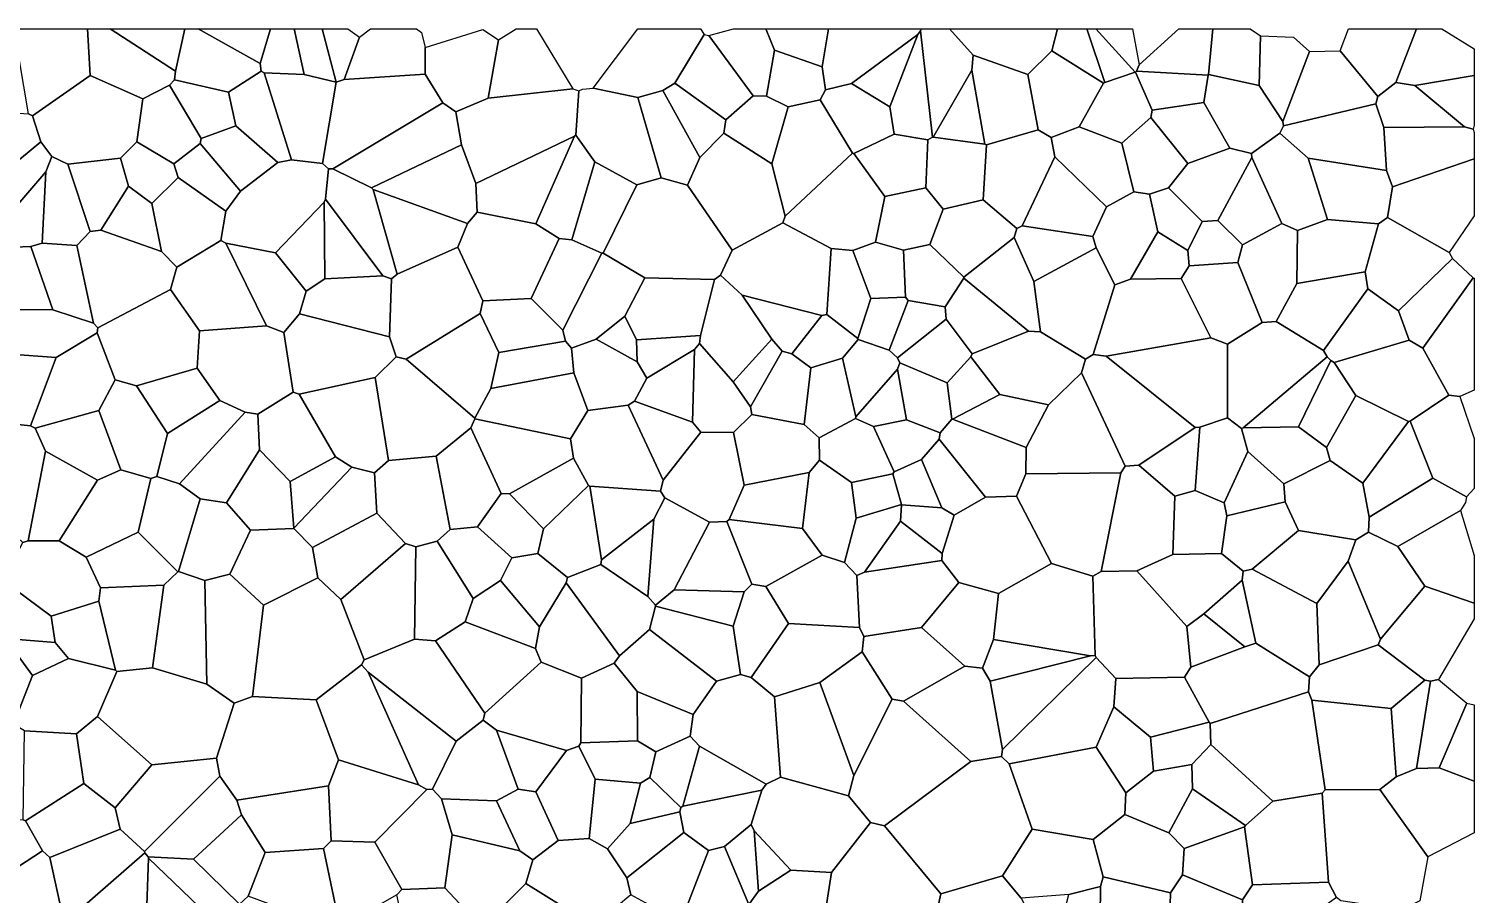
# Model space of a CAD drawing. Header units: metres. Extents: x 0 to 0.5, y 0 to 0.5.
# Drawn here: x 0.1958 to 0.5, y 0.3179 to 0.5 of the extents above; entities that cross this region are included whole.
import ezdxf

# ---------------------------------------------------------------- set-up
doc = ezdxf.new("R2010")
doc.units = ezdxf.units.M

msp = doc.modelspace()

# ---------------------------------------------------------------- linework, layer by layer
at = {"layer": 'FERRITE', "color": 3}
for points in [[(0.22672, 0.49114), (0.22645, 0.4893), (0.22544, 0.48819), (0.21981, 0.48526), (0.2087, 0.49019), (0.20817, 0.5), (0.21297, 0.5), (0.22672, 0.49114)], [(0.26051, 0.48882), (0.25377, 0.49041), (0.25167, 0.5), (0.25758, 0.5), (0.26051, 0.48882)], [(0.39459, 0.49445), (0.39427, 0.49132), (0.38612, 0.47723), (0.38604, 0.47722), (0.38352, 0.49958), (0.3837, 0.5), (0.38961, 0.5), (0.39459, 0.49445)], [(0.41113, 0.49541), (0.40608, 0.49041), (0.39459, 0.49445), (0.38961, 0.5), (0.41235, 0.5), (0.41113, 0.49541)], [(0.41235, 0.5), (0.4185, 0.5), (0.42225, 0.48869), (0.42201, 0.48858), (0.41113, 0.49541), (0.41235, 0.5)], [(0.47182, 0.49539), (0.47354, 0.5), (0.48788, 0.5), (0.48356, 0.48873), (0.47971, 0.48578), (0.47182, 0.49539)], [(0.19657, 0.48168), (0.2087, 0.49019), (0.21981, 0.48526), (0.21853, 0.47626), (0.21509, 0.47279), (0.20403, 0.47154), (0.20069, 0.47313), (0.19832, 0.47621), (0.19657, 0.48168)], [(0.32397, 0.48554), (0.32928, 0.48703), (0.33706, 0.47293), (0.33447, 0.46715), (0.32892, 0.46868), (0.32397, 0.48554)], [(0.36947, 0.47381), (0.36916, 0.47384), (0.36239, 0.48505), (0.36346, 0.48718), (0.369, 0.48848), (0.37706, 0.48362), (0.37792, 0.47782), (0.36947, 0.47381)], [(0.36916, 0.47384), (0.35498, 0.46058), (0.35222, 0.47158), (0.35562, 0.48363), (0.36239, 0.48505), (0.36916, 0.47384)], [(0.2869, 0.47562), (0.28989, 0.46746), (0.29019, 0.46142), (0.28817, 0.45902), (0.26832, 0.46621), (0.26794, 0.46655), (0.2869, 0.47562)], [(0.4226, 0.46253), (0.4284, 0.46569), (0.43168, 0.46523), (0.43342, 0.4573), (0.42771, 0.44731), (0.42436, 0.44613), (0.42044, 0.45394), (0.41974, 0.45635), (0.4226, 0.46253)], [(0.47708, 0.44889), (0.47988, 0.45901), (0.48176, 0.46031), (0.49476, 0.45292), (0.49545, 0.45169), (0.48406, 0.44067), (0.47767, 0.44533), (0.47708, 0.44889)], [(0.20592, 0.4544), (0.20942, 0.43811), (0.20086, 0.44088), (0.19626, 0.45419), (0.19861, 0.45493), (0.20592, 0.4544)], [(0.373, 0.44326), (0.37031, 0.43483), (0.36377, 0.43993), (0.36469, 0.45376), (0.36922, 0.45334), (0.373, 0.44326)], [(0.42436, 0.44613), (0.41985, 0.43151), (0.41818, 0.43052), (0.40872, 0.43624), (0.40732, 0.44687), (0.42044, 0.45394), (0.42436, 0.44613)], [(0.44813, 0.43365), (0.44458, 0.43498), (0.43837, 0.44747), (0.44004, 0.45017), (0.45031, 0.45086), (0.45537, 0.43819), (0.44813, 0.43365)], [(0.35223, 0.4347), (0.34406, 0.42573), (0.33696, 0.4338), (0.33722, 0.43548), (0.34015, 0.4473), (0.34137, 0.44817), (0.34599, 0.44395), (0.35223, 0.4347)], [(0.29083, 0.44012), (0.29137, 0.44276), (0.30152, 0.44328), (0.30819, 0.43663), (0.30876, 0.43428), (0.29475, 0.43188), (0.29083, 0.44012)], [(0.38886, 0.43889), (0.39438, 0.43161), (0.3941, 0.43097), (0.38913, 0.42553), (0.37914, 0.42975), (0.37867, 0.43082), (0.38886, 0.43889)], [(0.3359, 0.43251), (0.32586, 0.42651), (0.32387, 0.42993), (0.3237, 0.43458), (0.33722, 0.43548), (0.33696, 0.4338), (0.3359, 0.43251)], [(0.4413, 0.41615), (0.42255, 0.43112), (0.44458, 0.43498), (0.44813, 0.43365), (0.44808, 0.41814), (0.44227, 0.41622), (0.4413, 0.41615)], [(0.22153, 0.40538), (0.21519, 0.40724), (0.21058, 0.41973), (0.21397, 0.42619), (0.21849, 0.42488), (0.22501, 0.41485), (0.22279, 0.40579), (0.22153, 0.40538)], [(0.32935, 0.40504), (0.32878, 0.40272), (0.31386, 0.40379), (0.31364, 0.40393), (0.31043, 0.40965), (0.30982, 0.41376), (0.31346, 0.41974), (0.32196, 0.42084), (0.32935, 0.40504)], [(0.26379, 0.40778), (0.26855, 0.40658), (0.26908, 0.3981), (0.25556, 0.39087), (0.25161, 0.39488), (0.25163, 0.39497), (0.26379, 0.40778)], [(0.26855, 0.40658), (0.27149, 0.40915), (0.28153, 0.41011), (0.28451, 0.39465), (0.28177, 0.39218), (0.27729, 0.391), (0.27508, 0.39173), (0.26908, 0.3981), (0.26855, 0.40658)], [(0.31364, 0.40393), (0.30413, 0.3948), (0.297, 0.40214), (0.31043, 0.40965), (0.31364, 0.40393)], [(0.43658, 0.38942), (0.42905, 0.38596), (0.42148, 0.38581), (0.42563, 0.40658), (0.42659, 0.40797), (0.42945, 0.4082), (0.43701, 0.40169), (0.43658, 0.38942)], [(0.47655, 0.40438), (0.47793, 0.39725), (0.47777, 0.39413), (0.4751, 0.39251), (0.46302, 0.39447), (0.46024, 0.40052), (0.45999, 0.4043), (0.4697, 0.40921), (0.47655, 0.40438)], [(0.40568, 0.40641), (0.42563, 0.40658), (0.42148, 0.38581), (0.41979, 0.38482), (0.41109, 0.38748), (0.40371, 0.40166), (0.40568, 0.40641)], [(0.48393, 0.39111), (0.47777, 0.39413), (0.47793, 0.39725), (0.49135, 0.40547), (0.49838, 0.40157), (0.49817, 0.40038), (0.49716, 0.39868), (0.48393, 0.39111)], [(0.39059, 0.39769), (0.39718, 0.40147), (0.40371, 0.40166), (0.41109, 0.38748), (0.3999, 0.38122), (0.39158, 0.38349), (0.38796, 0.38814), (0.38807, 0.38962), (0.39059, 0.39769)], [(0.23185, 0.40109), (0.23746, 0.40028), (0.24245, 0.39454), (0.23812, 0.38526), (0.23289, 0.38392), (0.22734, 0.38581), (0.23185, 0.40109)], [(0.36282, 0.38925), (0.35092, 0.38268), (0.34802, 0.38316), (0.34271, 0.39635), (0.34319, 0.39674), (0.35865, 0.39486), (0.36282, 0.38925)], [(0.38807, 0.38962), (0.38796, 0.38814), (0.37168, 0.3857), (0.37928, 0.39641), (0.38807, 0.38962)], [(0.45327, 0.38633), (0.46302, 0.39447), (0.4751, 0.39251), (0.47349, 0.38799), (0.4669, 0.37909), (0.45327, 0.38633)], [(0.28767, 0.37522), (0.28138, 0.37122), (0.27696, 0.37156), (0.27729, 0.391), (0.28177, 0.39218), (0.28931, 0.38017), (0.28767, 0.37522)], [(0.19259, 0.35369), (0.19258, 0.35369), (0.18549, 0.35766), (0.18008, 0.37559), (0.18329, 0.37696), (0.19091, 0.37175), (0.1966, 0.36392), (0.19259, 0.35369)], [(0.36232, 0.36246), (0.35278, 0.35944), (0.34782, 0.36353), (0.35573, 0.37487), (0.37068, 0.37401), (0.37158, 0.37214), (0.37124, 0.3689), (0.36232, 0.36246)], [(0.45174, 0.36999), (0.44038, 0.36572), (0.43951, 0.37424), (0.44311, 0.37691), (0.45174, 0.36999)], [(0.39654, 0.36552), (0.39816, 0.36272), (0.40074, 0.34838), (0.40055, 0.34687), (0.39408, 0.34585), (0.37989, 0.35851), (0.39283, 0.36593), (0.39654, 0.36552)], [(0.33565, 0.35576), (0.34056, 0.36276), (0.34559, 0.36415), (0.34782, 0.36353), (0.35278, 0.35944), (0.35399, 0.34252), (0.35103, 0.3411), (0.33695, 0.34907), (0.33503, 0.3512), (0.33565, 0.35576)], [(0.36834, 0.33862), (0.35399, 0.34252), (0.35278, 0.35944), (0.36232, 0.36246), (0.36948, 0.34289), (0.36834, 0.33862)], [(0.45762, 0.33748), (0.44457, 0.34945), (0.44442, 0.35386), (0.46514, 0.36048), (0.46586, 0.35878), (0.46869, 0.33989), (0.468, 0.33916), (0.45762, 0.33748)], [(0.42673, 0.33926), (0.42043, 0.34887), (0.42416, 0.35738), (0.43188, 0.35097), (0.43256, 0.34384), (0.42673, 0.33926)], [(0.49265, 0.34451), (0.49847, 0.35814), (0.5, 0.35775), (0.5, 0.34171), (0.49265, 0.34451)], [(0.29878, 0.34002), (0.29423, 0.3376), (0.28266, 0.33799), (0.28078, 0.34006), (0.28578, 0.35011), (0.29146, 0.35456), (0.29427, 0.35245), (0.29878, 0.34002)], [(0.38778, 0.31802), (0.37588, 0.33228), (0.39408, 0.34585), (0.40055, 0.34687), (0.40217, 0.34539), (0.40698, 0.33162), (0.40076, 0.32179), (0.38778, 0.31802)], [(0.28491, 0.33044), (0.28337, 0.31923), (0.27435, 0.3189), (0.26865, 0.32889), (0.27959, 0.33999), (0.28078, 0.34006), (0.28266, 0.33799), (0.28491, 0.33044)], [(0.37294, 0.33301), (0.37588, 0.33228), (0.38778, 0.31802), (0.38525, 0.30653), (0.38334, 0.30435), (0.36215, 0.3059), (0.36476, 0.32248), (0.37294, 0.33301)], [(0.30191, 0.32515), (0.30045, 0.32018), (0.2918, 0.31156), (0.2906, 0.31154), (0.28337, 0.31923), (0.28491, 0.33044), (0.29914, 0.32707), (0.30191, 0.32515)], [(0.33884, 0.32713), (0.33314, 0.31226), (0.33257, 0.31232), (0.32255, 0.31779), (0.32168, 0.3214), (0.33365, 0.33092), (0.33884, 0.32713)], [(0.34851, 0.33125), (0.35621, 0.32295), (0.34937, 0.31853), (0.34851, 0.33125)], [(0.19493, 0.30802), (0.18628, 0.31899), (0.19873, 0.32706), (0.20022, 0.32567), (0.20297, 0.31314), (0.19493, 0.30802)], [(0.4515, 0.30542), (0.45124, 0.31674), (0.45336, 0.31987), (0.46937, 0.32044), (0.47103, 0.31723), (0.45395, 0.30498), (0.4515, 0.30542)]]:
    msp.add_lwpolyline(points, close=True, dxfattribs=at)
at = {"layer": 'MARTENSITE', "color": 1}
for points in [[(0.19274, 0.5), (0.20817, 0.5), (0.2087, 0.49019), (0.19657, 0.48168), (0.19578, 0.48211), (0.19274, 0.5)], [(0.22672, 0.49114), (0.21297, 0.5), (0.22867, 0.5), (0.22672, 0.49114)], [(0.24452, 0.49271), (0.24475, 0.49113), (0.23782, 0.48669), (0.22645, 0.4893), (0.22672, 0.49114), (0.22867, 0.5), (0.23146, 0.5), (0.24452, 0.49271)], [(0.24452, 0.49271), (0.23146, 0.5), (0.24666, 0.5), (0.24452, 0.49271)], [(0.24452, 0.49271), (0.24666, 0.5), (0.25167, 0.5), (0.25377, 0.49041), (0.24535, 0.49074), (0.24475, 0.49113), (0.24452, 0.49271)], [(0.26216, 0.48936), (0.26051, 0.48881), (0.26051, 0.48882), (0.25758, 0.5), (0.26293, 0.5), (0.26543, 0.49827), (0.26216, 0.48936)], [(0.27847, 0.49924), (0.27926, 0.49607), (0.27926, 0.49051), (0.26216, 0.48936), (0.26543, 0.49827), (0.26774, 0.5), (0.27738, 0.5), (0.27847, 0.49924)], [(0.29468, 0.4977), (0.29248, 0.48541), (0.28571, 0.48256), (0.28298, 0.48443), (0.27926, 0.49051), (0.27926, 0.49607), (0.29137, 0.49985), (0.29468, 0.4977)], [(0.31033, 0.4874), (0.29248, 0.48541), (0.29468, 0.4977), (0.29841, 0.5), (0.30267, 0.5), (0.31033, 0.4874)], [(0.33793, 0.49883), (0.33179, 0.48856), (0.32928, 0.48703), (0.32397, 0.48554), (0.31462, 0.48753), (0.32399, 0.5), (0.33717, 0.5), (0.33793, 0.49883)], [(0.34249, 0.48089), (0.33179, 0.48856), (0.33793, 0.49883), (0.33893, 0.49862), (0.34829, 0.48594), (0.34249, 0.48089)], [(0.35273, 0.4955), (0.35108, 0.48584), (0.34829, 0.48594), (0.33893, 0.49862), (0.34416, 0.5), (0.35093, 0.5), (0.35273, 0.4955)], [(0.36281, 0.49204), (0.35273, 0.4955), (0.35093, 0.5), (0.36413, 0.5), (0.36281, 0.49204)], [(0.369, 0.48848), (0.36346, 0.48718), (0.36281, 0.49204), (0.36413, 0.5), (0.3837, 0.5), (0.38352, 0.49958), (0.38292, 0.49882), (0.369, 0.48848)], [(0.38504, 0.47666), (0.37792, 0.47782), (0.37706, 0.48362), (0.38292, 0.49882), (0.38352, 0.49958), (0.38604, 0.47722), (0.38504, 0.47666)], [(0.4185, 0.5), (0.4204, 0.5), (0.42867, 0.49091), (0.42225, 0.48869), (0.4185, 0.5)], [(0.42873, 0.49091), (0.42867, 0.49091), (0.4204, 0.5), (0.42813, 0.5), (0.42953, 0.49241), (0.42894, 0.49114), (0.42873, 0.49091)], [(0.44412, 0.49038), (0.44405, 0.49027), (0.42894, 0.49114), (0.42953, 0.49241), (0.43788, 0.5), (0.445, 0.5), (0.44412, 0.49038)], [(0.45503, 0.49852), (0.45478, 0.4881), (0.44412, 0.49038), (0.445, 0.5), (0.4529, 0.5), (0.45503, 0.49852)], [(0.4875, 0.48809), (0.48356, 0.48873), (0.48788, 0.5), (0.49321, 0.5), (0.5, 0.49583), (0.5, 0.49019), (0.4875, 0.48809)], [(0.369, 0.48848), (0.38292, 0.49882), (0.37706, 0.48362), (0.369, 0.48848)], [(0.462, 0.49825), (0.46538, 0.49524), (0.45975, 0.4805), (0.45478, 0.4881), (0.45503, 0.49852), (0.462, 0.49825)], [(0.36281, 0.49204), (0.36346, 0.48718), (0.36239, 0.48505), (0.35562, 0.48363), (0.35108, 0.48584), (0.35273, 0.4955), (0.36281, 0.49204)], [(0.39459, 0.49445), (0.40608, 0.49041), (0.40824, 0.47879), (0.39736, 0.47559), (0.397, 0.47578), (0.39427, 0.49132), (0.39459, 0.49445)], [(0.40608, 0.49041), (0.41113, 0.49541), (0.42201, 0.48858), (0.41686, 0.47938), (0.41097, 0.47718), (0.40824, 0.47879), (0.40608, 0.49041)], [(0.46538, 0.49524), (0.47182, 0.49539), (0.47971, 0.48578), (0.47929, 0.48426), (0.45988, 0.47963), (0.45975, 0.4805), (0.46538, 0.49524)], [(0.24821, 0.47186), (0.23939, 0.47958), (0.23782, 0.48669), (0.24475, 0.49113), (0.24535, 0.49074), (0.25109, 0.47243), (0.24821, 0.47186)], [(0.25109, 0.47243), (0.24535, 0.49074), (0.25377, 0.49041), (0.26051, 0.48882), (0.26051, 0.48881), (0.25763, 0.47166), (0.25109, 0.47243)], [(0.25887, 0.47058), (0.25763, 0.47166), (0.26051, 0.48881), (0.26216, 0.48936), (0.27926, 0.49051), (0.28298, 0.48443), (0.25977, 0.47055), (0.25887, 0.47058)], [(0.39427, 0.49132), (0.397, 0.47578), (0.38612, 0.47723), (0.39427, 0.49132)], [(0.42201, 0.48858), (0.42225, 0.48869), (0.42867, 0.49091), (0.42873, 0.49091), (0.43228, 0.48292), (0.43199, 0.48134), (0.42586, 0.47594), (0.41686, 0.47938), (0.42201, 0.48858)], [(0.44313, 0.48454), (0.43228, 0.48292), (0.42873, 0.49091), (0.42894, 0.49114), (0.44405, 0.49027), (0.44313, 0.48454)], [(0.45478, 0.4881), (0.45975, 0.4805), (0.45988, 0.47963), (0.45912, 0.47807), (0.45312, 0.47379), (0.44861, 0.47492), (0.44313, 0.48454), (0.44405, 0.49027), (0.44412, 0.49038), (0.45478, 0.4881)], [(0.49978, 0.47887), (0.49796, 0.47942), (0.4875, 0.48809), (0.5, 0.49019), (0.5, 0.47972), (0.49978, 0.47887)], [(0.23188, 0.47588), (0.22631, 0.4716), (0.21853, 0.47626), (0.21981, 0.48526), (0.22544, 0.48819), (0.23212, 0.47691), (0.23188, 0.47588)], [(0.23212, 0.47691), (0.22544, 0.48819), (0.22645, 0.4893), (0.23782, 0.48669), (0.23939, 0.47958), (0.23212, 0.47691)], [(0.31092, 0.47766), (0.31069, 0.47742), (0.28989, 0.46746), (0.2869, 0.47562), (0.28571, 0.48256), (0.29248, 0.48541), (0.31033, 0.4874), (0.31158, 0.48695), (0.31092, 0.47766)], [(0.3238, 0.46718), (0.31493, 0.47203), (0.31092, 0.47766), (0.31158, 0.48695), (0.31237, 0.48733), (0.31462, 0.48753), (0.32397, 0.48554), (0.32892, 0.46868), (0.3238, 0.46718)], [(0.33706, 0.47293), (0.32928, 0.48703), (0.33179, 0.48856), (0.34249, 0.48089), (0.3421, 0.47809), (0.33706, 0.47293)], [(0.48356, 0.48873), (0.4875, 0.48809), (0.49796, 0.47942), (0.48102, 0.47922), (0.47929, 0.48426), (0.47971, 0.48578), (0.48356, 0.48873)], [(0.28298, 0.48443), (0.28571, 0.48256), (0.2869, 0.47562), (0.26794, 0.46655), (0.25977, 0.47055), (0.28298, 0.48443)], [(0.35108, 0.48584), (0.35562, 0.48363), (0.35222, 0.47158), (0.3421, 0.47809), (0.34249, 0.48089), (0.34829, 0.48594), (0.35108, 0.48584)], [(0.44313, 0.48454), (0.44861, 0.47492), (0.43977, 0.4717), (0.43199, 0.48134), (0.43228, 0.48292), (0.44313, 0.48454)], [(0.45988, 0.47963), (0.47929, 0.48426), (0.48102, 0.47922), (0.48155, 0.47022), (0.46509, 0.47282), (0.45912, 0.47807), (0.45988, 0.47963)], [(0.17865, 0.46883), (0.1832, 0.48299), (0.19578, 0.48211), (0.19657, 0.48168), (0.19832, 0.47621), (0.18767, 0.46749), (0.17865, 0.46883)], [(0.43199, 0.48134), (0.43977, 0.4717), (0.43567, 0.46653), (0.43168, 0.46523), (0.4284, 0.46569), (0.42586, 0.47594), (0.43199, 0.48134)], [(0.24035, 0.46586), (0.23188, 0.47588), (0.23212, 0.47691), (0.23939, 0.47958), (0.24821, 0.47186), (0.24035, 0.46586)], [(0.31009, 0.45563), (0.30742, 0.45593), (0.30253, 0.45895), (0.31069, 0.47742), (0.31092, 0.47766), (0.31493, 0.47203), (0.31009, 0.45563)], [(0.35453, 0.45922), (0.34388, 0.45347), (0.33447, 0.46715), (0.33706, 0.47293), (0.3421, 0.47809), (0.35222, 0.47158), (0.35498, 0.46058), (0.35453, 0.45922)], [(0.38458, 0.46654), (0.37595, 0.46476), (0.36947, 0.47381), (0.37792, 0.47782), (0.38504, 0.47666), (0.38458, 0.46654)], [(0.39736, 0.47559), (0.40824, 0.47879), (0.41097, 0.47718), (0.41173, 0.47305), (0.40485, 0.45853), (0.40377, 0.45803), (0.39665, 0.46404), (0.39736, 0.47559)], [(0.41686, 0.47938), (0.42586, 0.47594), (0.4284, 0.46569), (0.4226, 0.46253), (0.41173, 0.47305), (0.41097, 0.47718), (0.41686, 0.47938)], [(0.45319, 0.47294), (0.45312, 0.47379), (0.45912, 0.47807), (0.46509, 0.47282), (0.46918, 0.45987), (0.4628, 0.45761), (0.45952, 0.45905), (0.45319, 0.47294)], [(0.48286, 0.46678), (0.48155, 0.47022), (0.48102, 0.47922), (0.49796, 0.47942), (0.49978, 0.47887), (0.5, 0.47819), (0.5, 0.47269), (0.48286, 0.46678)], [(0.18837, 0.46543), (0.18767, 0.46749), (0.19832, 0.47621), (0.20069, 0.47313), (0.19937, 0.4699), (0.19307, 0.46257), (0.18837, 0.46543)], [(0.22173, 0.46326), (0.21678, 0.46693), (0.21509, 0.47279), (0.21853, 0.47626), (0.22631, 0.4716), (0.22726, 0.46875), (0.22173, 0.46326)], [(0.22726, 0.46875), (0.22631, 0.4716), (0.23188, 0.47588), (0.24035, 0.46586), (0.23731, 0.46164), (0.22726, 0.46875)], [(0.29019, 0.46142), (0.28989, 0.46746), (0.31069, 0.47742), (0.30253, 0.45895), (0.29019, 0.46142)], [(0.38612, 0.47723), (0.397, 0.47578), (0.39736, 0.47559), (0.39665, 0.46404), (0.38826, 0.46204), (0.38458, 0.46654), (0.38504, 0.47666), (0.38604, 0.47722), (0.38612, 0.47723)], [(0.44609, 0.45967), (0.44279, 0.45945), (0.43567, 0.46653), (0.43977, 0.4717), (0.44861, 0.47492), (0.45312, 0.47379), (0.45319, 0.47294), (0.44609, 0.45967)], [(0.19937, 0.4699), (0.20069, 0.47313), (0.20403, 0.47154), (0.20874, 0.45738), (0.20592, 0.4544), (0.19861, 0.45493), (0.19937, 0.4699)], [(0.20403, 0.47154), (0.21509, 0.47279), (0.21678, 0.46693), (0.21101, 0.45763), (0.20874, 0.45738), (0.20403, 0.47154)], [(0.24776, 0.4529), (0.23727, 0.45491), (0.23622, 0.45551), (0.23731, 0.46164), (0.24035, 0.46586), (0.24821, 0.47186), (0.25109, 0.47243), (0.25763, 0.47166), (0.25887, 0.47058), (0.25829, 0.46418), (0.25801, 0.46356), (0.24776, 0.4529)], [(0.31673, 0.45281), (0.31642, 0.45282), (0.31009, 0.45563), (0.31493, 0.47203), (0.3238, 0.46718), (0.31673, 0.45281)], [(0.36947, 0.47381), (0.37595, 0.46476), (0.37403, 0.45511), (0.36922, 0.45334), (0.36469, 0.45376), (0.35453, 0.45922), (0.35498, 0.46058), (0.36916, 0.47384), (0.36947, 0.47381)], [(0.4226, 0.46253), (0.41974, 0.45635), (0.40485, 0.45853), (0.41173, 0.47305), (0.4226, 0.46253)], [(0.44609, 0.45967), (0.45319, 0.47294), (0.45952, 0.45905), (0.45127, 0.45457), (0.44609, 0.45967)], [(0.48155, 0.47022), (0.48286, 0.46678), (0.48176, 0.46031), (0.47988, 0.45901), (0.46918, 0.45987), (0.46509, 0.47282), (0.48155, 0.47022)], [(0.49476, 0.45292), (0.48176, 0.46031), (0.48286, 0.46678), (0.5, 0.47269), (0.5, 0.46064), (0.49476, 0.45292)], [(0.19626, 0.45419), (0.19281, 0.45409), (0.19307, 0.46257), (0.19937, 0.4699), (0.19861, 0.45493), (0.19626, 0.45419)], [(0.22699, 0.44988), (0.22374, 0.45315), (0.22173, 0.46326), (0.22726, 0.46875), (0.23731, 0.46164), (0.23622, 0.45551), (0.22699, 0.44988)], [(0.25887, 0.47058), (0.25977, 0.47055), (0.26794, 0.46655), (0.26832, 0.46621), (0.27331, 0.44842), (0.27215, 0.44744), (0.27034, 0.44801), (0.25829, 0.46418), (0.25887, 0.47058)], [(0.33447, 0.46715), (0.34388, 0.45347), (0.34137, 0.44817), (0.34015, 0.4473), (0.32544, 0.44765), (0.31673, 0.45281), (0.3238, 0.46718), (0.32892, 0.46868), (0.33447, 0.46715)], [(0.21101, 0.45763), (0.21678, 0.46693), (0.22173, 0.46326), (0.22374, 0.45315), (0.21101, 0.45763)], [(0.28817, 0.45902), (0.28614, 0.45405), (0.27331, 0.44842), (0.26832, 0.46621), (0.28817, 0.45902)], [(0.37595, 0.46476), (0.38458, 0.46654), (0.38826, 0.46204), (0.38546, 0.45463), (0.3799, 0.45347), (0.37403, 0.45511), (0.37595, 0.46476)], [(0.43342, 0.4573), (0.43168, 0.46523), (0.43567, 0.46653), (0.44279, 0.45945), (0.43976, 0.45337), (0.43342, 0.4573)], [(0.25814, 0.44738), (0.25421, 0.4448), (0.24776, 0.4529), (0.25801, 0.46356), (0.25814, 0.44738)], [(0.25829, 0.46418), (0.27034, 0.44801), (0.25814, 0.44738), (0.25801, 0.46356), (0.25829, 0.46418)], [(0.39665, 0.46404), (0.40377, 0.45803), (0.40318, 0.45611), (0.39261, 0.44776), (0.38546, 0.45463), (0.38826, 0.46204), (0.39665, 0.46404)], [(0.30152, 0.44328), (0.29137, 0.44276), (0.28614, 0.45405), (0.28817, 0.45902), (0.29019, 0.46142), (0.30253, 0.45895), (0.30742, 0.45593), (0.30152, 0.44328)], [(0.45031, 0.45086), (0.44004, 0.45017), (0.43976, 0.45337), (0.44279, 0.45945), (0.44609, 0.45967), (0.45127, 0.45457), (0.45031, 0.45086)], [(0.4628, 0.45761), (0.46918, 0.45987), (0.47988, 0.45901), (0.47708, 0.44889), (0.46271, 0.44643), (0.4628, 0.45761)], [(0.20874, 0.45738), (0.21101, 0.45763), (0.22374, 0.45315), (0.22699, 0.44988), (0.22562, 0.44517), (0.21032, 0.43713), (0.20942, 0.43811), (0.20592, 0.4544), (0.20874, 0.45738)], [(0.36377, 0.43993), (0.3627, 0.43969), (0.34599, 0.44395), (0.34137, 0.44817), (0.34388, 0.45347), (0.35453, 0.45922), (0.36469, 0.45376), (0.36377, 0.43993)], [(0.40485, 0.45853), (0.41974, 0.45635), (0.42044, 0.45394), (0.40732, 0.44687), (0.40318, 0.45611), (0.40377, 0.45803), (0.40485, 0.45853)], [(0.44004, 0.45017), (0.43837, 0.44747), (0.42771, 0.44731), (0.43342, 0.4573), (0.43976, 0.45337), (0.44004, 0.45017)], [(0.45537, 0.43819), (0.45031, 0.45086), (0.45127, 0.45457), (0.45952, 0.45905), (0.4628, 0.45761), (0.46271, 0.44643), (0.45835, 0.43842), (0.45537, 0.43819)], [(0.20086, 0.44088), (0.18451, 0.44099), (0.18159, 0.44575), (0.18186, 0.44876), (0.18416, 0.4503), (0.19281, 0.45409), (0.19626, 0.45419), (0.20086, 0.44088)], [(0.23727, 0.45491), (0.24583, 0.43751), (0.23176, 0.4365), (0.22562, 0.44517), (0.22699, 0.44988), (0.23622, 0.45551), (0.23727, 0.45491)], [(0.2528, 0.44004), (0.24951, 0.43612), (0.24583, 0.43751), (0.23727, 0.45491), (0.24776, 0.4529), (0.25421, 0.4448), (0.2528, 0.44004)], [(0.27331, 0.44842), (0.28614, 0.45405), (0.29137, 0.44276), (0.29083, 0.44012), (0.27526, 0.43049), (0.27311, 0.43102), (0.27176, 0.43519), (0.27215, 0.44744), (0.27331, 0.44842)], [(0.31642, 0.45282), (0.30819, 0.43663), (0.30152, 0.44328), (0.30742, 0.45593), (0.31009, 0.45563), (0.31642, 0.45282)], [(0.3799, 0.45347), (0.3803, 0.44353), (0.373, 0.44326), (0.36922, 0.45334), (0.37403, 0.45511), (0.3799, 0.45347)], [(0.39261, 0.44776), (0.39261, 0.44756), (0.3887, 0.44149), (0.38088, 0.44285), (0.3803, 0.44353), (0.3799, 0.45347), (0.38546, 0.45463), (0.39261, 0.44776)], [(0.40732, 0.44687), (0.40872, 0.43624), (0.40624, 0.43638), (0.39261, 0.44756), (0.39261, 0.44776), (0.40318, 0.45611), (0.40732, 0.44687)], [(0.30819, 0.43663), (0.31642, 0.45282), (0.31673, 0.45281), (0.32544, 0.44765), (0.32126, 0.43958), (0.31521, 0.43471), (0.31005, 0.43282), (0.30876, 0.43428), (0.30819, 0.43663)], [(0.48633, 0.43453), (0.48406, 0.44067), (0.49545, 0.45169), (0.49978, 0.4476), (0.48921, 0.43284), (0.48633, 0.43453)], [(0.27034, 0.44801), (0.27215, 0.44744), (0.27176, 0.43519), (0.2528, 0.44004), (0.25421, 0.4448), (0.25814, 0.44738), (0.27034, 0.44801)], [(0.34015, 0.4473), (0.33722, 0.43548), (0.3237, 0.43458), (0.32126, 0.43958), (0.32544, 0.44765), (0.34015, 0.4473)], [(0.39261, 0.44756), (0.40624, 0.43638), (0.39438, 0.43161), (0.38886, 0.43889), (0.3887, 0.44149), (0.39261, 0.44756)], [(0.42255, 0.43112), (0.41985, 0.43151), (0.42436, 0.44613), (0.42771, 0.44731), (0.43837, 0.44747), (0.44458, 0.43498), (0.42255, 0.43112)], [(0.46271, 0.44643), (0.47708, 0.44889), (0.47767, 0.44533), (0.46832, 0.43232), (0.45835, 0.43842), (0.46271, 0.44643)], [(0.49698, 0.42268), (0.49469, 0.42294), (0.48921, 0.43284), (0.49978, 0.4476), (0.5, 0.44752), (0.5, 0.42399), (0.49698, 0.42268)], [(0.21849, 0.42488), (0.21397, 0.42619), (0.21018, 0.43602), (0.21032, 0.43713), (0.22562, 0.44517), (0.23176, 0.4365), (0.23122, 0.42859), (0.21849, 0.42488)], [(0.46983, 0.43025), (0.46911, 0.43101), (0.46832, 0.43232), (0.47767, 0.44533), (0.48406, 0.44067), (0.48633, 0.43453), (0.47058, 0.42982), (0.46983, 0.43025)], [(0.3627, 0.43969), (0.35639, 0.43166), (0.35434, 0.43217), (0.35223, 0.4347), (0.34599, 0.44395), (0.3627, 0.43969)], [(0.38088, 0.44285), (0.37688, 0.43238), (0.37038, 0.43464), (0.37031, 0.43483), (0.373, 0.44326), (0.3803, 0.44353), (0.38088, 0.44285)], [(0.38088, 0.44285), (0.3887, 0.44149), (0.38886, 0.43889), (0.37867, 0.43082), (0.37688, 0.43238), (0.38088, 0.44285)], [(0.20942, 0.43811), (0.21032, 0.43713), (0.21018, 0.43602), (0.20155, 0.43084), (0.18807, 0.43186), (0.18497, 0.43734), (0.18451, 0.44099), (0.20086, 0.44088), (0.20942, 0.43811)], [(0.25146, 0.42355), (0.24951, 0.43612), (0.2528, 0.44004), (0.27176, 0.43519), (0.27311, 0.43102), (0.26869, 0.42665), (0.25269, 0.42317), (0.25146, 0.42355)], [(0.28967, 0.41806), (0.27526, 0.43049), (0.29083, 0.44012), (0.29475, 0.43188), (0.29308, 0.4243), (0.28967, 0.41806)], [(0.3237, 0.43458), (0.32387, 0.42993), (0.31521, 0.43471), (0.32126, 0.43958), (0.3237, 0.43458)], [(0.36704, 0.43075), (0.36044, 0.42869), (0.35639, 0.43166), (0.3627, 0.43969), (0.36377, 0.43993), (0.37031, 0.43483), (0.37038, 0.43464), (0.36704, 0.43075)], [(0.45102, 0.41595), (0.44808, 0.41814), (0.44813, 0.43365), (0.45537, 0.43819), (0.45835, 0.43842), (0.46832, 0.43232), (0.46911, 0.43101), (0.45137, 0.41603), (0.45102, 0.41595)], [(0.19617, 0.41651), (0.20155, 0.43084), (0.21018, 0.43602), (0.21397, 0.42619), (0.21058, 0.41973), (0.19716, 0.416), (0.19617, 0.41651)], [(0.24133, 0.41934), (0.23603, 0.42183), (0.23122, 0.42859), (0.23176, 0.4365), (0.24583, 0.43751), (0.24951, 0.43612), (0.25146, 0.42355), (0.24399, 0.4189), (0.24133, 0.41934)], [(0.39438, 0.43161), (0.40624, 0.43638), (0.40872, 0.43624), (0.41818, 0.43052), (0.41734, 0.42764), (0.41041, 0.4209), (0.40016, 0.42307), (0.3941, 0.43097), (0.39438, 0.43161)], [(0.29475, 0.43188), (0.30876, 0.43428), (0.31005, 0.43282), (0.3105, 0.42761), (0.29308, 0.4243), (0.29475, 0.43188)], [(0.31521, 0.43471), (0.32387, 0.42993), (0.32586, 0.42651), (0.3233, 0.4217), (0.32196, 0.42084), (0.31346, 0.41974), (0.3105, 0.42761), (0.31005, 0.43282), (0.31521, 0.43471)], [(0.32586, 0.42651), (0.3359, 0.43251), (0.33552, 0.41725), (0.3233, 0.4217), (0.32586, 0.42651)], [(0.3359, 0.43251), (0.33696, 0.4338), (0.34406, 0.42573), (0.34773, 0.42046), (0.34799, 0.41888), (0.34415, 0.41506), (0.33729, 0.41514), (0.33552, 0.41725), (0.3359, 0.43251)], [(0.34406, 0.42573), (0.35223, 0.4347), (0.35434, 0.43217), (0.34773, 0.42046), (0.34406, 0.42573)], [(0.36044, 0.42869), (0.359, 0.41674), (0.34799, 0.41888), (0.34773, 0.42046), (0.35434, 0.43217), (0.35639, 0.43166), (0.36044, 0.42869)], [(0.37867, 0.43082), (0.37914, 0.42975), (0.37864, 0.42838), (0.36991, 0.41838), (0.36704, 0.43075), (0.37038, 0.43464), (0.37688, 0.43238), (0.37867, 0.43082)], [(0.47513, 0.42287), (0.47058, 0.42982), (0.48633, 0.43453), (0.48921, 0.43284), (0.49469, 0.42294), (0.48654, 0.41748), (0.48621, 0.4174), (0.47513, 0.42287)], [(0.18882, 0.41724), (0.18807, 0.43186), (0.20155, 0.43084), (0.19617, 0.41651), (0.18882, 0.41724)], [(0.28969, 0.41795), (0.28882, 0.41603), (0.28153, 0.41011), (0.27149, 0.40915), (0.26869, 0.42665), (0.27311, 0.43102), (0.27526, 0.43049), (0.28967, 0.41806), (0.28969, 0.41795)], [(0.36991, 0.41838), (0.36981, 0.41799), (0.36216, 0.41396), (0.359, 0.41674), (0.36044, 0.42869), (0.36704, 0.43075), (0.36991, 0.41838)], [(0.38761, 0.41503), (0.38053, 0.41777), (0.37864, 0.42838), (0.37914, 0.42975), (0.38913, 0.42553), (0.39009, 0.41791), (0.38761, 0.41503)], [(0.38913, 0.42553), (0.3941, 0.43097), (0.40016, 0.42307), (0.39023, 0.4179), (0.39009, 0.41791), (0.38913, 0.42553)], [(0.41818, 0.43052), (0.41985, 0.43151), (0.42255, 0.43112), (0.4413, 0.41615), (0.42945, 0.4082), (0.42659, 0.40797), (0.41734, 0.42764), (0.41818, 0.43052)], [(0.45137, 0.41603), (0.46911, 0.43101), (0.46983, 0.43025), (0.46301, 0.41625), (0.45137, 0.41603)], [(0.46891, 0.41195), (0.46301, 0.41625), (0.46983, 0.43025), (0.47058, 0.42982), (0.47513, 0.42287), (0.46891, 0.41195)], [(0.21849, 0.42488), (0.23122, 0.42859), (0.23603, 0.42183), (0.22501, 0.41485), (0.21849, 0.42488)], [(0.25269, 0.42317), (0.26869, 0.42665), (0.27149, 0.40915), (0.26855, 0.40658), (0.26379, 0.40778), (0.2604, 0.40995), (0.25269, 0.42317)], [(0.3105, 0.42761), (0.31346, 0.41974), (0.30982, 0.41376), (0.28969, 0.41795), (0.28967, 0.41806), (0.29308, 0.4243), (0.3105, 0.42761)], [(0.38053, 0.41777), (0.37357, 0.41631), (0.36981, 0.41799), (0.36991, 0.41838), (0.37864, 0.42838), (0.38053, 0.41777)], [(0.42659, 0.40797), (0.42563, 0.40658), (0.40568, 0.40641), (0.40576, 0.41193), (0.41041, 0.4209), (0.41734, 0.42764), (0.42659, 0.40797)], [(0.24436, 0.41146), (0.24399, 0.4189), (0.25146, 0.42355), (0.25269, 0.42317), (0.2604, 0.40995), (0.25086, 0.40476), (0.24436, 0.41146)], [(0.40016, 0.42307), (0.41041, 0.4209), (0.40576, 0.41193), (0.39023, 0.4179), (0.40016, 0.42307)], [(0.47655, 0.40438), (0.4697, 0.40921), (0.46891, 0.41195), (0.47513, 0.42287), (0.48621, 0.4174), (0.47655, 0.40438)], [(0.49838, 0.40157), (0.49135, 0.40547), (0.48654, 0.41748), (0.49469, 0.42294), (0.49698, 0.42268), (0.5, 0.41379), (0.5, 0.4033), (0.49838, 0.40157)], [(0.22501, 0.41485), (0.23603, 0.42183), (0.24133, 0.41934), (0.22753, 0.4043), (0.22279, 0.40579), (0.22501, 0.41485)], [(0.3233, 0.4217), (0.33552, 0.41725), (0.33729, 0.41514), (0.32935, 0.40504), (0.32196, 0.42084), (0.3233, 0.4217)], [(0.18206, 0.40881), (0.18297, 0.41338), (0.18882, 0.41724), (0.19617, 0.41651), (0.19716, 0.416), (0.19935, 0.41118), (0.19568, 0.39227), (0.19454, 0.3919), (0.18424, 0.40142), (0.18369, 0.40219), (0.18206, 0.40881)], [(0.19716, 0.416), (0.21058, 0.41973), (0.21519, 0.40724), (0.21028, 0.40502), (0.19935, 0.41118), (0.19716, 0.416)], [(0.23746, 0.40028), (0.23185, 0.40109), (0.22753, 0.4043), (0.24133, 0.41934), (0.24399, 0.4189), (0.24436, 0.41146), (0.23746, 0.40028)], [(0.30982, 0.41376), (0.31043, 0.40965), (0.297, 0.40214), (0.2952, 0.40224), (0.28882, 0.41603), (0.28969, 0.41795), (0.30982, 0.41376)], [(0.359, 0.41674), (0.36216, 0.41396), (0.36224, 0.40927), (0.36007, 0.40666), (0.34638, 0.40402), (0.34415, 0.41506), (0.34799, 0.41888), (0.359, 0.41674)], [(0.36895, 0.40453), (0.36224, 0.40927), (0.36216, 0.41396), (0.36981, 0.41799), (0.37357, 0.41631), (0.37797, 0.40682), (0.37769, 0.40638), (0.36895, 0.40453)], [(0.37357, 0.41631), (0.38053, 0.41777), (0.38761, 0.41503), (0.38742, 0.41368), (0.38371, 0.40937), (0.37797, 0.40682), (0.37357, 0.41631)], [(0.39023, 0.4179), (0.40576, 0.41193), (0.40568, 0.40641), (0.40371, 0.40166), (0.39718, 0.40147), (0.38742, 0.41368), (0.38761, 0.41503), (0.39009, 0.41791), (0.39023, 0.4179)], [(0.44227, 0.41622), (0.44808, 0.41814), (0.45102, 0.41595), (0.45235, 0.41105), (0.44737, 0.40028), (0.44127, 0.40285), (0.44227, 0.41622)], [(0.48654, 0.41748), (0.49135, 0.40547), (0.47793, 0.39725), (0.47655, 0.40438), (0.48621, 0.4174), (0.48654, 0.41748)], [(0.2952, 0.40224), (0.29023, 0.39525), (0.28451, 0.39465), (0.28153, 0.41011), (0.28882, 0.41603), (0.2952, 0.40224)], [(0.34415, 0.41506), (0.34638, 0.40402), (0.34319, 0.39674), (0.34271, 0.39635), (0.33907, 0.39621), (0.3297, 0.40134), (0.32878, 0.40272), (0.32935, 0.40504), (0.33729, 0.41514), (0.34415, 0.41506)], [(0.38371, 0.40937), (0.38742, 0.41368), (0.39718, 0.40147), (0.39059, 0.39769), (0.38799, 0.39922), (0.38371, 0.40937)], [(0.42945, 0.4082), (0.4413, 0.41615), (0.44227, 0.41622), (0.44127, 0.40285), (0.43701, 0.40169), (0.42945, 0.4082)], [(0.46891, 0.41195), (0.4697, 0.40921), (0.45999, 0.4043), (0.45235, 0.41105), (0.45102, 0.41595), (0.45137, 0.41603), (0.46301, 0.41625), (0.46891, 0.41195)], [(0.21028, 0.40502), (0.20219, 0.39225), (0.19568, 0.39227), (0.19935, 0.41118), (0.21028, 0.40502)], [(0.25163, 0.39497), (0.25161, 0.39488), (0.24245, 0.39454), (0.23746, 0.40028), (0.24436, 0.41146), (0.25086, 0.40476), (0.25163, 0.39497)], [(0.44737, 0.40028), (0.45235, 0.41105), (0.45999, 0.4043), (0.46024, 0.40052), (0.44793, 0.39754), (0.44737, 0.40028)], [(0.2604, 0.40995), (0.26379, 0.40778), (0.25163, 0.39497), (0.25086, 0.40476), (0.2604, 0.40995)], [(0.36224, 0.40927), (0.36895, 0.40453), (0.36996, 0.39708), (0.36751, 0.3877), (0.36282, 0.38925), (0.35865, 0.39486), (0.36007, 0.40666), (0.36224, 0.40927)], [(0.37948, 0.39993), (0.37769, 0.40638), (0.37797, 0.40682), (0.38371, 0.40937), (0.38799, 0.39922), (0.37952, 0.39989), (0.37948, 0.39993)], [(0.21882, 0.39407), (0.2079, 0.38881), (0.20219, 0.39225), (0.21028, 0.40502), (0.21519, 0.40724), (0.22153, 0.40538), (0.21882, 0.39407)], [(0.22716, 0.38578), (0.21882, 0.39407), (0.22153, 0.40538), (0.22279, 0.40579), (0.22753, 0.4043), (0.23185, 0.40109), (0.22734, 0.38581), (0.22716, 0.38578)], [(0.35865, 0.39486), (0.34319, 0.39674), (0.34638, 0.40402), (0.36007, 0.40666), (0.35865, 0.39486)], [(0.37948, 0.39993), (0.36996, 0.39708), (0.36895, 0.40453), (0.37769, 0.40638), (0.37948, 0.39993)], [(0.29746, 0.38868), (0.29023, 0.39525), (0.2952, 0.40224), (0.297, 0.40214), (0.30413, 0.3948), (0.30293, 0.38963), (0.29746, 0.38868)], [(0.31636, 0.38825), (0.31619, 0.38733), (0.30916, 0.38456), (0.30293, 0.38963), (0.30413, 0.3948), (0.31364, 0.40393), (0.31386, 0.40379), (0.31636, 0.38825)], [(0.3297, 0.40134), (0.32734, 0.39684), (0.31636, 0.38825), (0.31386, 0.40379), (0.32878, 0.40272), (0.3297, 0.40134)], [(0.44127, 0.40285), (0.44737, 0.40028), (0.44793, 0.39754), (0.44684, 0.38963), (0.43658, 0.38942), (0.43701, 0.40169), (0.44127, 0.40285)], [(0.33907, 0.39621), (0.33164, 0.38197), (0.32768, 0.37876), (0.32612, 0.3806), (0.32734, 0.39684), (0.3297, 0.40134), (0.33907, 0.39621)], [(0.37928, 0.39641), (0.37168, 0.3857), (0.37009, 0.385), (0.36751, 0.3877), (0.36996, 0.39708), (0.37948, 0.39993), (0.37952, 0.39989), (0.37928, 0.39641)], [(0.38799, 0.39922), (0.39059, 0.39769), (0.38807, 0.38962), (0.37928, 0.39641), (0.37952, 0.39989), (0.38799, 0.39922)], [(0.46024, 0.40052), (0.46302, 0.39447), (0.45327, 0.38633), (0.45143, 0.38589), (0.44684, 0.38963), (0.44793, 0.39754), (0.46024, 0.40052)], [(0.48966, 0.38271), (0.48393, 0.39111), (0.49716, 0.39868), (0.5, 0.38917), (0.5, 0.37919), (0.48966, 0.38271)], [(0.26908, 0.3981), (0.27508, 0.39173), (0.26149, 0.37994), (0.25662, 0.38448), (0.25556, 0.39087), (0.26908, 0.3981)], [(0.32612, 0.3806), (0.31619, 0.38733), (0.31636, 0.38825), (0.32734, 0.39684), (0.32612, 0.3806)], [(0.34638, 0.38154), (0.33164, 0.38197), (0.33907, 0.39621), (0.34271, 0.39635), (0.34802, 0.38316), (0.34638, 0.38154)], [(0.22422, 0.38294), (0.2109, 0.38236), (0.2079, 0.38881), (0.21882, 0.39407), (0.22716, 0.38578), (0.22422, 0.38294)], [(0.25556, 0.39087), (0.25662, 0.38448), (0.24521, 0.37876), (0.23812, 0.38526), (0.24245, 0.39454), (0.25161, 0.39488), (0.25556, 0.39087)], [(0.28177, 0.39218), (0.28451, 0.39465), (0.29023, 0.39525), (0.29746, 0.38868), (0.29507, 0.38391), (0.28931, 0.38017), (0.28177, 0.39218)], [(0.48393, 0.39111), (0.48966, 0.38271), (0.48027, 0.37156), (0.47349, 0.38799), (0.4751, 0.39251), (0.47777, 0.39413), (0.48393, 0.39111)], [(0.20219, 0.39225), (0.2079, 0.38881), (0.2109, 0.38236), (0.21057, 0.37962), (0.20051, 0.37641), (0.19043, 0.3839), (0.19454, 0.3919), (0.19568, 0.39227), (0.20219, 0.39225)], [(0.27508, 0.39173), (0.27729, 0.391), (0.27696, 0.37156), (0.26637, 0.36727), (0.26149, 0.37994), (0.27508, 0.39173)], [(0.29507, 0.38391), (0.29746, 0.38868), (0.30293, 0.38963), (0.30916, 0.38456), (0.30892, 0.38343), (0.30327, 0.37416), (0.29507, 0.38391)], [(0.44684, 0.38963), (0.45143, 0.38589), (0.45116, 0.38402), (0.44311, 0.37691), (0.43951, 0.37424), (0.42905, 0.38596), (0.43658, 0.38942), (0.44684, 0.38963)], [(0.32612, 0.3806), (0.32768, 0.37876), (0.32768, 0.37855), (0.32644, 0.37363), (0.32011, 0.36811), (0.30892, 0.38343), (0.30916, 0.38456), (0.31619, 0.38733), (0.32612, 0.3806)], [(0.37068, 0.37401), (0.35573, 0.37487), (0.35092, 0.38268), (0.36282, 0.38925), (0.36751, 0.3877), (0.37009, 0.385), (0.37068, 0.37401)], [(0.37158, 0.37214), (0.37068, 0.37401), (0.37009, 0.385), (0.37168, 0.3857), (0.38796, 0.38814), (0.39158, 0.38349), (0.38373, 0.37405), (0.37158, 0.37214)], [(0.39886, 0.37155), (0.3999, 0.38122), (0.41109, 0.38748), (0.41979, 0.38482), (0.42026, 0.36816), (0.41928, 0.36808), (0.39886, 0.37155)], [(0.45327, 0.38633), (0.4669, 0.37909), (0.46739, 0.3662), (0.46534, 0.36365), (0.45405, 0.37074), (0.45116, 0.38402), (0.45143, 0.38589), (0.45327, 0.38633)], [(0.46739, 0.3662), (0.4669, 0.37909), (0.47349, 0.38799), (0.48027, 0.37156), (0.47982, 0.37041), (0.46739, 0.3662)], [(0.19091, 0.37175), (0.18329, 0.37696), (0.19043, 0.3839), (0.20051, 0.37641), (0.2014, 0.3709), (0.19091, 0.37175)], [(0.23289, 0.38392), (0.23326, 0.36209), (0.22186, 0.36554), (0.22422, 0.38294), (0.22716, 0.38578), (0.22734, 0.38581), (0.23289, 0.38392)], [(0.24521, 0.37876), (0.24287, 0.35955), (0.23907, 0.35812), (0.23326, 0.36209), (0.23289, 0.38392), (0.23812, 0.38526), (0.24521, 0.37876)], [(0.26149, 0.37994), (0.26637, 0.36727), (0.26581, 0.36621), (0.25631, 0.35884), (0.24287, 0.35955), (0.24521, 0.37876), (0.25662, 0.38448), (0.26149, 0.37994)], [(0.30249, 0.36963), (0.28767, 0.37522), (0.28931, 0.38017), (0.29507, 0.38391), (0.30327, 0.37416), (0.30249, 0.36963)], [(0.30367, 0.36675), (0.30249, 0.36963), (0.30327, 0.37416), (0.30892, 0.38343), (0.32011, 0.36811), (0.31902, 0.36655), (0.31215, 0.36337), (0.30367, 0.36675)], [(0.39158, 0.38349), (0.3999, 0.38122), (0.39886, 0.37155), (0.39654, 0.36552), (0.39283, 0.36593), (0.38373, 0.37405), (0.39158, 0.38349)], [(0.44038, 0.36572), (0.43908, 0.36358), (0.42457, 0.36332), (0.42045, 0.36772), (0.42026, 0.36816), (0.41979, 0.38482), (0.42148, 0.38581), (0.42905, 0.38596), (0.43951, 0.37424), (0.44038, 0.36572)], [(0.45405, 0.37074), (0.45174, 0.36999), (0.44311, 0.37691), (0.45116, 0.38402), (0.45405, 0.37074)], [(0.21057, 0.37962), (0.2109, 0.38236), (0.22422, 0.38294), (0.22186, 0.36554), (0.21431, 0.3648), (0.21408, 0.36504), (0.21057, 0.37962)], [(0.34404, 0.37434), (0.32768, 0.37855), (0.32768, 0.37876), (0.33164, 0.38197), (0.34638, 0.38154), (0.34404, 0.37434)], [(0.35092, 0.38268), (0.35573, 0.37487), (0.34782, 0.36353), (0.34559, 0.36415), (0.34404, 0.37434), (0.34638, 0.38154), (0.34802, 0.38316), (0.35092, 0.38268)], [(0.4908, 0.36276), (0.48966, 0.36294), (0.47982, 0.37041), (0.48027, 0.37156), (0.48966, 0.38271), (0.5, 0.37919), (0.5, 0.3759), (0.49254, 0.36308), (0.4908, 0.36276)], [(0.2014, 0.3709), (0.20051, 0.37641), (0.21057, 0.37962), (0.21408, 0.36504), (0.20419, 0.36749), (0.2014, 0.3709)], [(0.34056, 0.36276), (0.32644, 0.37363), (0.32768, 0.37855), (0.34404, 0.37434), (0.34559, 0.36415), (0.34056, 0.36276)], [(0.28138, 0.37122), (0.28767, 0.37522), (0.30249, 0.36963), (0.30367, 0.36675), (0.29177, 0.35604), (0.28138, 0.37122)], [(0.1966, 0.36392), (0.19091, 0.37175), (0.2014, 0.3709), (0.20419, 0.36749), (0.1966, 0.36392)], [(0.28578, 0.35011), (0.26727, 0.36463), (0.26581, 0.36621), (0.26637, 0.36727), (0.27696, 0.37156), (0.28138, 0.37122), (0.29177, 0.35604), (0.29146, 0.35456), (0.28578, 0.35011)], [(0.32386, 0.3606), (0.31902, 0.36655), (0.32011, 0.36811), (0.32644, 0.37363), (0.34056, 0.36276), (0.33565, 0.35576), (0.32386, 0.3606)], [(0.37124, 0.3689), (0.37158, 0.37214), (0.38373, 0.37405), (0.39283, 0.36593), (0.37989, 0.35851), (0.37755, 0.35899), (0.37124, 0.3689)], [(0.39654, 0.36552), (0.39886, 0.37155), (0.41928, 0.36808), (0.39816, 0.36272), (0.39654, 0.36552)], [(0.36948, 0.34289), (0.36232, 0.36246), (0.37124, 0.3689), (0.37755, 0.35899), (0.36948, 0.34289)], [(0.41928, 0.36808), (0.42026, 0.36816), (0.42045, 0.36772), (0.40074, 0.34838), (0.39816, 0.36272), (0.41928, 0.36808)], [(0.45405, 0.37074), (0.46534, 0.36365), (0.46514, 0.36048), (0.44442, 0.35386), (0.44422, 0.35409), (0.43908, 0.36358), (0.44038, 0.36572), (0.45174, 0.36999), (0.45405, 0.37074)], [(0.48966, 0.36294), (0.48256, 0.35699), (0.46586, 0.35878), (0.46514, 0.36048), (0.46534, 0.36365), (0.46739, 0.3662), (0.47982, 0.37041), (0.48966, 0.36294)], [(0.21408, 0.36504), (0.21431, 0.3648), (0.21027, 0.3553), (0.20583, 0.35168), (0.19493, 0.35227), (0.19259, 0.35369), (0.1966, 0.36392), (0.20419, 0.36749), (0.21408, 0.36504)], [(0.21027, 0.3553), (0.21431, 0.3648), (0.22186, 0.36554), (0.23326, 0.36209), (0.23907, 0.35812), (0.2353, 0.34655), (0.22171, 0.34513), (0.21027, 0.3553)], [(0.27784, 0.34093), (0.26097, 0.34619), (0.25631, 0.35884), (0.26581, 0.36621), (0.26727, 0.36463), (0.27784, 0.34093)], [(0.29146, 0.35456), (0.29177, 0.35604), (0.30367, 0.36675), (0.31215, 0.36337), (0.31198, 0.34981), (0.31158, 0.34909), (0.30896, 0.34818), (0.29427, 0.35245), (0.29146, 0.35456)], [(0.31902, 0.36655), (0.32386, 0.3606), (0.32392, 0.35017), (0.31198, 0.34981), (0.31215, 0.36337), (0.31902, 0.36655)], [(0.42045, 0.36772), (0.42457, 0.36332), (0.42416, 0.35738), (0.42043, 0.34887), (0.40217, 0.34539), (0.40055, 0.34687), (0.40074, 0.34838), (0.42045, 0.36772)], [(0.28078, 0.34006), (0.27959, 0.33999), (0.27784, 0.34093), (0.26727, 0.36463), (0.28578, 0.35011), (0.28078, 0.34006)], [(0.43908, 0.36358), (0.44422, 0.35409), (0.43188, 0.35097), (0.42416, 0.35738), (0.42457, 0.36332), (0.43908, 0.36358)], [(0.4908, 0.36276), (0.48791, 0.34434), (0.48358, 0.3426), (0.48256, 0.35699), (0.48966, 0.36294), (0.4908, 0.36276)], [(0.49847, 0.35814), (0.49265, 0.34451), (0.48791, 0.34434), (0.4908, 0.36276), (0.49254, 0.36308), (0.49847, 0.35814)], [(0.24287, 0.35955), (0.25631, 0.35884), (0.26097, 0.34619), (0.25886, 0.34075), (0.23958, 0.33774), (0.23604, 0.34277), (0.2353, 0.34655), (0.23907, 0.35812), (0.24287, 0.35955)], [(0.32777, 0.34789), (0.32392, 0.35017), (0.32386, 0.3606), (0.33565, 0.35576), (0.33503, 0.3512), (0.32777, 0.34789)], [(0.37989, 0.35851), (0.39408, 0.34585), (0.37588, 0.33228), (0.37294, 0.33301), (0.36834, 0.33862), (0.36948, 0.34289), (0.37755, 0.35899), (0.37989, 0.35851)], [(0.48018, 0.33995), (0.46869, 0.33989), (0.46586, 0.35878), (0.48256, 0.35699), (0.48358, 0.3426), (0.48018, 0.33995)], [(0.21401, 0.33613), (0.20741, 0.3412), (0.20583, 0.35168), (0.21027, 0.3553), (0.22171, 0.34513), (0.21401, 0.33613)], [(0.43256, 0.34384), (0.43188, 0.35097), (0.44422, 0.35409), (0.44442, 0.35386), (0.44457, 0.34945), (0.44062, 0.34521), (0.43256, 0.34384)], [(0.19509, 0.33333), (0.19464, 0.33358), (0.19493, 0.35227), (0.20583, 0.35168), (0.20741, 0.3412), (0.19509, 0.33333)], [(0.30896, 0.34818), (0.30256, 0.33943), (0.29878, 0.34002), (0.29427, 0.35245), (0.30896, 0.34818)], [(0.315, 0.34213), (0.31158, 0.34909), (0.31198, 0.34981), (0.32392, 0.35017), (0.32777, 0.34789), (0.32655, 0.34249), (0.32458, 0.34126), (0.315, 0.34213)], [(0.33695, 0.34907), (0.33347, 0.33643), (0.33307, 0.33615), (0.32655, 0.34249), (0.32777, 0.34789), (0.33503, 0.3512), (0.33695, 0.34907)], [(0.31158, 0.34909), (0.315, 0.34213), (0.31377, 0.32965), (0.30726, 0.32924), (0.30256, 0.33943), (0.30896, 0.34818), (0.31158, 0.34909)], [(0.35012, 0.33983), (0.33347, 0.33643), (0.33695, 0.34907), (0.35103, 0.3411), (0.35012, 0.33983)], [(0.40217, 0.34539), (0.42043, 0.34887), (0.42673, 0.33926), (0.42646, 0.3347), (0.41985, 0.32943), (0.40698, 0.33162), (0.40217, 0.34539)], [(0.44062, 0.34521), (0.44457, 0.34945), (0.45762, 0.33748), (0.45187, 0.33238), (0.44074, 0.34009), (0.44062, 0.34521)], [(0.21507, 0.33158), (0.21401, 0.33613), (0.22171, 0.34513), (0.2353, 0.34655), (0.23604, 0.34277), (0.22015, 0.32692), (0.21507, 0.33158)], [(0.27959, 0.33999), (0.26865, 0.32889), (0.25948, 0.32918), (0.25886, 0.34075), (0.26097, 0.34619), (0.27784, 0.34093), (0.27959, 0.33999)], [(0.43574, 0.33087), (0.42646, 0.3347), (0.42673, 0.33926), (0.43256, 0.34384), (0.44062, 0.34521), (0.44074, 0.34009), (0.43574, 0.33087)], [(0.49027, 0.32582), (0.48018, 0.33995), (0.48358, 0.3426), (0.48791, 0.34434), (0.49265, 0.34451), (0.5, 0.34171), (0.5, 0.33087), (0.49027, 0.32582)], [(0.19873, 0.32706), (0.19509, 0.33333), (0.20741, 0.3412), (0.21401, 0.33613), (0.21507, 0.33158), (0.20022, 0.32567), (0.19873, 0.32706)], [(0.22015, 0.32692), (0.23604, 0.34277), (0.23958, 0.33774), (0.24058, 0.33462), (0.2305, 0.32533), (0.22093, 0.32582), (0.22023, 0.32665), (0.22015, 0.32692)], [(0.23958, 0.33774), (0.25886, 0.34075), (0.25948, 0.32918), (0.25784, 0.32755), (0.24553, 0.32667), (0.24058, 0.33462), (0.23958, 0.33774)], [(0.3176, 0.32749), (0.31377, 0.32965), (0.315, 0.34213), (0.32458, 0.34126), (0.3224, 0.33282), (0.3176, 0.32749)], [(0.3224, 0.33282), (0.32458, 0.34126), (0.32655, 0.34249), (0.33307, 0.33615), (0.33286, 0.33527), (0.3224, 0.33282)], [(0.35399, 0.34252), (0.36834, 0.33862), (0.37294, 0.33301), (0.36476, 0.32248), (0.35621, 0.32295), (0.34851, 0.33125), (0.34782, 0.33256), (0.35012, 0.33983), (0.35103, 0.3411), (0.35399, 0.34252)], [(0.29914, 0.32707), (0.28491, 0.33044), (0.28266, 0.33799), (0.29423, 0.3376), (0.29914, 0.32707)], [(0.30256, 0.33943), (0.30726, 0.32924), (0.30191, 0.32515), (0.29914, 0.32707), (0.29423, 0.3376), (0.29878, 0.34002), (0.30256, 0.33943)], [(0.33307, 0.33615), (0.33347, 0.33643), (0.35012, 0.33983), (0.34782, 0.33256), (0.34225, 0.32798), (0.33884, 0.32713), (0.33365, 0.33092), (0.33286, 0.33527), (0.33307, 0.33615)], [(0.45187, 0.33238), (0.45165, 0.33209), (0.43895, 0.32755), (0.43574, 0.33087), (0.44074, 0.34009), (0.45187, 0.33238)], [(0.45762, 0.33748), (0.468, 0.33916), (0.46937, 0.32044), (0.45336, 0.31987), (0.45165, 0.33209), (0.45187, 0.33238), (0.45762, 0.33748)], [(0.468, 0.33916), (0.46869, 0.33989), (0.48018, 0.33995), (0.49027, 0.32582), (0.48855, 0.31653), (0.48477, 0.31463), (0.47197, 0.31656), (0.47103, 0.31723), (0.46937, 0.32044), (0.468, 0.33916)], [(0.24058, 0.33462), (0.24553, 0.32667), (0.24197, 0.31752), (0.24019, 0.3158), (0.2305, 0.32533), (0.24058, 0.33462)], [(0.33365, 0.33092), (0.32168, 0.3214), (0.3176, 0.32749), (0.3224, 0.33282), (0.33286, 0.33527), (0.33365, 0.33092)], [(0.42646, 0.3347), (0.43574, 0.33087), (0.43895, 0.32755), (0.43861, 0.32202), (0.43608, 0.31822), (0.42194, 0.32158), (0.41985, 0.32943), (0.42646, 0.3347)], [(0.19509, 0.33333), (0.19873, 0.32706), (0.18628, 0.31899), (0.1833, 0.32044), (0.18103, 0.32629), (0.18426, 0.33368), (0.19464, 0.33358), (0.19509, 0.33333)], [(0.20405, 0.3129), (0.20297, 0.31314), (0.20022, 0.32567), (0.21507, 0.33158), (0.22015, 0.32692), (0.22023, 0.32665), (0.20596, 0.31414), (0.20405, 0.3129)], [(0.34733, 0.31578), (0.34225, 0.32798), (0.34782, 0.33256), (0.34851, 0.33125), (0.34937, 0.31853), (0.34733, 0.31578)], [(0.40076, 0.32179), (0.40698, 0.33162), (0.41985, 0.32943), (0.42194, 0.32158), (0.42136, 0.31955), (0.41474, 0.31788), (0.40464, 0.31707), (0.40076, 0.32179)], [(0.45336, 0.31987), (0.45124, 0.31674), (0.43861, 0.32202), (0.43895, 0.32755), (0.45165, 0.33209), (0.45336, 0.31987)], [(0.26122, 0.31146), (0.25784, 0.32755), (0.25948, 0.32918), (0.26865, 0.32889), (0.27435, 0.3189), (0.2733, 0.31778), (0.26208, 0.31138), (0.26122, 0.31146)], [(0.32255, 0.31779), (0.31954, 0.3153), (0.31213, 0.31287), (0.30045, 0.32018), (0.30191, 0.32515), (0.30726, 0.32924), (0.31377, 0.32965), (0.3176, 0.32749), (0.32168, 0.3214), (0.32255, 0.31779)], [(0.22023, 0.32665), (0.22093, 0.32582), (0.22103, 0.32551), (0.22068, 0.31558), (0.20596, 0.31414), (0.22023, 0.32665)], [(0.22103, 0.32551), (0.23519, 0.31191), (0.23238, 0.30961), (0.22256, 0.30855), (0.22068, 0.31558), (0.22103, 0.32551)], [(0.22093, 0.32582), (0.2305, 0.32533), (0.24019, 0.3158), (0.23859, 0.31313), (0.23519, 0.31191), (0.22103, 0.32551), (0.22093, 0.32582)], [(0.24197, 0.31752), (0.24553, 0.32667), (0.25784, 0.32755), (0.26122, 0.31146), (0.26016, 0.31075), (0.24197, 0.31752)], [(0.34502, 0.30784), (0.34121, 0.30783), (0.33314, 0.31226), (0.33884, 0.32713), (0.34225, 0.32798), (0.34733, 0.31578), (0.34502, 0.30784)], [(0.35621, 0.32295), (0.36476, 0.32248), (0.36215, 0.3059), (0.35747, 0.30253), (0.35655, 0.30258), (0.35242, 0.30378), (0.34502, 0.30784), (0.34733, 0.31578), (0.34937, 0.31853), (0.35621, 0.32295)], [(0.31073, 0.31052), (0.29956, 0.30435), (0.2918, 0.31156), (0.30045, 0.32018), (0.31213, 0.31287), (0.31073, 0.31052)], [(0.41017, 0.3063), (0.40713, 0.30295), (0.39557, 0.30281), (0.38525, 0.30653), (0.38778, 0.31802), (0.40076, 0.32179), (0.40464, 0.31707), (0.41017, 0.3063)], [(0.42136, 0.31955), (0.42131, 0.31316), (0.41538, 0.30613), (0.41172, 0.30629), (0.41474, 0.31788), (0.42136, 0.31955)], [(0.42194, 0.32158), (0.43608, 0.31822), (0.43593, 0.31313), (0.43169, 0.30929), (0.42131, 0.31316), (0.42136, 0.31955), (0.42194, 0.32158)], [(0.4496, 0.30446), (0.43593, 0.31313), (0.43608, 0.31822), (0.43861, 0.32202), (0.45124, 0.31674), (0.4515, 0.30542), (0.4496, 0.30446)], [(0.27435, 0.3189), (0.28337, 0.31923), (0.2906, 0.31154), (0.27994, 0.2986), (0.27793, 0.29817), (0.27741, 0.29861), (0.2733, 0.31778), (0.27435, 0.3189)]]:
    msp.add_lwpolyline(points, close=True, dxfattribs=at)

doc.saveas('drawing.dxf')
